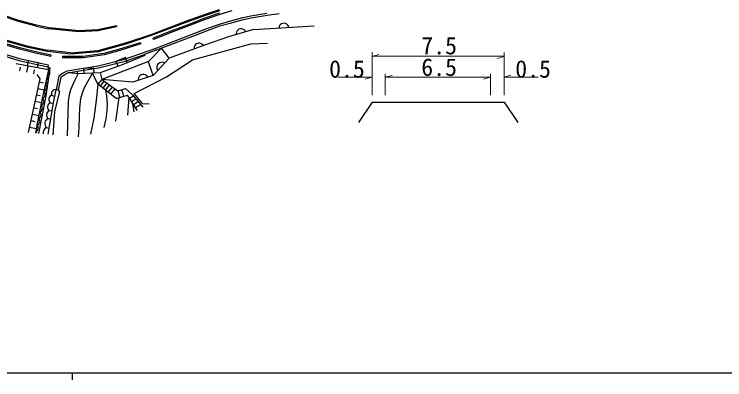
# Model space of a CAD drawing. Units: millimetres, scale not verified. Extents: x 40000 to 680000, y 20000 to 380000.
# Drawn here: x 259517 to 363711, y 204000 to 257584 of the extents above; entities that cross this region are included whole.
import ezdxf
from ezdxf.enums import TextEntityAlignment as Align

# ---------------------------------------------------------------- set-up
doc = ezdxf.new("R2010")
doc.units = ezdxf.units.MM
doc.header["$LTSCALE"] = 1000
for name, color, linetype, lineweight in [('M-BGD', 7, 'Continuous', 25), ('M-STR-HTXT', 7, 'Continuous', 13), ('M-TTL-BAND', 7, 'Continuous', 25)]:
    doc.layers.add(name, color=color, linetype=linetype, lineweight=lineweight)
doc.styles.add('ＭＳ ゴシック', font='')
doc.styles.get('ＭＳ ゴシック').set_extended_font_data('MS Gothic')

msp = doc.modelspace()

# ---------------------------------------------------------------- linework, layer by layer
at = {"layer": 'M-BGD'}
for p, q in [((260205, 256653), (257921, 257438)), ((284671, 256544), (287581, 257574)), ((284722, 256403), (287630, 257432)), ((289597, 257742), (287306, 256939)), ((289657, 257551), (287375, 256752)), ((287581, 257574), (289604, 258254)), ((287630, 257432), (289648, 258111)), ((291421, 258059), (289657, 257551)), ((294194, 257331), (294797, 257451)), ((294797, 257451), (296583, 257718)), ((294848, 257156), (296627, 257421)), ((296627, 257421), (298378, 257674)), ((260161, 256510), (257868, 257297)), ((262726, 255833), (260161, 256510)), ((262765, 255978), (260205, 256653)), ((279600, 254633), (284671, 256544)), ((279653, 254492), (284722, 256403)), ((287306, 256939), (285046, 256048)), ((287375, 256752), (285117, 255861)), ((289599, 256146), (291079, 256580)), ((291079, 256580), (293049, 257099)), ((291159, 256291), (293117, 256806)), ((293049, 257099), (294194, 257331)), ((293117, 256806), (294252, 257037)), ((294252, 257037), (294848, 257156)), ((262726, 255833), (264603, 255436)), ((264629, 255584), (262765, 255978)), ((268990, 254978), (264603, 255436)), ((268994, 255129), (264629, 255584)), ((271788, 255295), (268994, 255129)), ((274494, 255870), (271788, 255295)), ((274525, 255723), (271809, 255146)), ((274494, 255870), (274525, 255723)), ((285046, 256048), (282727, 255194)), ((285117, 255861), (282798, 255007)), ((286009, 254792), (287762, 255492)), ((287762, 255492), (289599, 256146)), ((287868, 255212), (289691, 255861)), ((289691, 255861), (291159, 256291)), ((294602, 255342), (290930, 254260)), ((294602, 255342), (290930, 254260)), ((292473, 255371), (292317, 255263)), ((292703, 255439), (292473, 255371)), ((292893, 255433), (292703, 255439)), ((293062, 255389), (292893, 255433)), ((293248, 255287), (293062, 255389)), ((293377, 255169), (293248, 255287)), ((294602, 255342), (303507, 255899)), ((298355, 255757), (298306, 255574)), ((298435, 255912), (298355, 255757)), ((298576, 256071), (298435, 255912)), ((298720, 256171), (298576, 256071)), ((298896, 256242), (298720, 256171)), ((299135, 256257), (298896, 256242)), ((299318, 256208), (299135, 256257)), ((299474, 256128), (299318, 256208)), ((299633, 255987), (299474, 256128)), ((299732, 255843), (299633, 255987)), ((299803, 255667), (299732, 255843)), ((271809, 255146), (268990, 254978)), ((276043, 253422), (279600, 254633)), ((276087, 253279), (279653, 254492)), ((282727, 255194), (279892, 254082)), ((282798, 255007), (279965, 253896)), ((280197, 252572), (286009, 254792)), ((280304, 252292), (286118, 254512)), ((286118, 254512), (287868, 255212)), ((290930, 254260), (287551, 253111)), ((290930, 254260), (287551, 253111)), ((292053, 254778), (292047, 254589)), ((292097, 254948), (292053, 254778)), ((292199, 255134), (292097, 254948)), ((292317, 255263), (292199, 255134)), ((293485, 255013), (293377, 255169)), ((260285, 252470), (257657, 253235)), ((260337, 252663), (257721, 253425)), ((257910, 253797), (261341, 252810)), ((257958, 253939), (261378, 252955)), ((271849, 252278), (276043, 253422)), ((271876, 252130), (276087, 253279)), ((278001, 253409), (274970, 252438)), ((278062, 253219), (275026, 252245)), ((278001, 253409), (278062, 253219)), ((279965, 253896), (279892, 254082)), ((285640, 250912), (294198, 253264)), ((286267, 253255), (286118, 253138)), ((286493, 253336), (286267, 253255)), ((286683, 253341), (286493, 253336)), ((286854, 253307), (286683, 253341)), ((287046, 253216), (286854, 253307)), ((287182, 253105), (287046, 253216)), ((294198, 253264), (296641, 253363)), ((256316, 252296), (260279, 251081)), ((262647, 251888), (260285, 252470)), ((262693, 252083), (260337, 252663)), ((261341, 252810), (264364, 252158)), ((261378, 252955), (264396, 252304)), ((264364, 252158), (267787, 251754)), ((267789, 251904), (264396, 252304)), ((267789, 251904), (271849, 252278)), ((274970, 252438), (272679, 251838)), ((275026, 252245), (272720, 251642)), ((275700, 251014), (280197, 252572)), ((280304, 252292), (278610, 251690)), ((279203, 250666), (281117, 252611)), ((282256, 251146), (281117, 252611)), ((287551, 253111), (282256, 251146)), ((285917, 252811), (285883, 252639)), ((285883, 252639), (285887, 252449)), ((286007, 253003), (285917, 252811)), ((286118, 253138), (286007, 253003)), ((287299, 252956), (287182, 253105)), ((256215, 252013), (260203, 250791)), ((264878, 251389), (262647, 251888)), ((264921, 251584), (262693, 252083)), ((264878, 251389), (264921, 251584)), ((266600, 251399), (266599, 251199)), ((269660, 251182), (266599, 251199)), ((269646, 251382), (266600, 251399)), ((267787, 251754), (271876, 252130)), ((272679, 251838), (269646, 251382)), ((272720, 251642), (269660, 251182)), ((275825, 251217), (274428, 250671)), ((278656, 251518), (275337, 250181)), ((275785, 250726), (278610, 251690)), ((276098, 250519), (275825, 251217)), ((278656, 251518), (278610, 251690)), ((282256, 251146), (279907, 248588)), ((264555, 249412), (259792, 250322)), ((264555, 249412), (259792, 250322)), ((260203, 250791), (264445, 249862)), ((260279, 251081), (264511, 250167)), ((261578, 250744), (261437, 250008)), ((263051, 250463), (261578, 250744)), ((262910, 249726), (263051, 250463)), ((264511, 250167), (264445, 249862)), ((271809, 250034), (275700, 251014)), ((271871, 249740), (275785, 250726)), ((275337, 250181), (272144, 248974)), ((279203, 250666), (272371, 248022)), ((274428, 250671), (274701, 249973)), ((279907, 248588), (279217, 250626)), ((280536, 250204), (280459, 250031)), ((280699, 250381), (280536, 250204)), ((280865, 250473), (280699, 250381)), ((281032, 250523), (280865, 250473)), ((281244, 250532), (281032, 250523)), ((281416, 250497), (281244, 250532)), ((281589, 250419), (281416, 250497)), ((281869, 248386), (285640, 250912)), ((260335, 249301), (260454, 249828)), ((261358, 249071), (261563, 249984)), ((262380, 248840), (262508, 249408)), ((264555, 249412), (263639, 245227)), ((264211, 245627), (264780, 249654)), ((264445, 249862), (264555, 249412)), ((264780, 249654), (264445, 249862)), ((266669, 248957), (267303, 249297)), ((267303, 249297), (268739, 249526)), ((267400, 249009), (268787, 249230)), ((268739, 249526), (271809, 250034)), ((268787, 249230), (271871, 249740)), ((268800, 248869), (268787, 249230)), ((271198, 249694), (269699, 249647)), ((269699, 249647), (269722, 248898)), ((271222, 248945), (271198, 249694)), ((280459, 250031), (280424, 249860)), ((280424, 249860), (280433, 249648)), ((280433, 249648), (280482, 249480)), ((280482, 249480), (280574, 249314)), ((261610, 240237), (263303, 248129)), ((263303, 248129), (262892, 248725)), ((266080, 248503), (265678, 246523)), ((266352, 248333), (265973, 246464)), ((266669, 248957), (266080, 248503)), ((266352, 248333), (266833, 248704)), ((266833, 248704), (267400, 249009)), ((267574, 248970), (267400, 249009)), ((268800, 248869), (267574, 248970)), ((268919, 248872), (268345, 247799)), ((272144, 248974), (268800, 248869)), ((272144, 248974), (268800, 248869)), ((269824, 246830), (271009, 248938)), ((271762, 247348), (271009, 248938)), ((272371, 248022), (271762, 247348)), ((272144, 248974), (272371, 248022)), ((276930, 247640), (272371, 248022)), ((272371, 248022), (274688, 246349)), ((279907, 248588), (276930, 247640)), ((277128, 245940), (281869, 248386)), ((277707, 248076), (277704, 247887)), ((277747, 248247), (277707, 248076)), ((277844, 248435), (277747, 248247)), ((277960, 248566), (277844, 248435)), ((278113, 248678), (277960, 248566)), ((278342, 248751), (278113, 248678)), ((278532, 248748), (278342, 248751)), ((278702, 248708), (278532, 248748)), ((278890, 248610), (278702, 248708)), ((279022, 248495), (278890, 248610)), ((279133, 248341), (279022, 248495)), ((263202, 247657), (263757, 247538)), ((268345, 247799), (267788, 246521)), ((271762, 247348), (271546, 244942)), ((274476, 245249), (271762, 247348)), ((272150, 247048), (272713, 247775)), ((272538, 246748), (273110, 247488)), ((272925, 246448), (273508, 247201)), ((262999, 246713), (263921, 246515)), ((265265, 244573), (265678, 246523)), ((266182, 246286), (265421, 243258)), ((265973, 246464), (265678, 246523)), ((265973, 246464), (266182, 246286)), ((267788, 246521), (267573, 245769)), ((269299, 245210), (269472, 245911)), ((269472, 245911), (269824, 246830)), ((272884, 246520), (273063, 245536)), ((273313, 246148), (273905, 246914)), ((273701, 245848), (274303, 246627)), ((274688, 246349), (275860, 246681)), ((275029, 245406), (274755, 246368)), ((275581, 245562), (275308, 246525)), ((275860, 246681), (276880, 245771)), ((278396, 244434), (277128, 245940)), ((262796, 245768), (263347, 245650)), ((263639, 245227), (262857, 241332)), ((263136, 240103), (264211, 245627)), ((264992, 245739), (265363, 245582)), ((267573, 245769), (267418, 244798)), ((269133, 243835), (269299, 245210)), ((271546, 244942), (271205, 242360)), ((273063, 245536), (273148, 244441)), ((274402, 241898), (274887, 245365)), ((274476, 245249), (276134, 245719)), ((276323, 245419), (276120, 242784)), ((277528, 243510), (276134, 245719)), ((276422, 245263), (276998, 245627)), ((276710, 244807), (277341, 245205)), ((276880, 245771), (278369, 243943)), ((262391, 243880), (262953, 243759)), ((262594, 244824), (263518, 244626)), ((264499, 239984), (265265, 244573)), ((264824, 244599), (265258, 244535)), ((267418, 244798), (267306, 239739)), ((269092, 242626), (269133, 243835)), ((273148, 244441), (273110, 243444)), ((277110, 243294), (276915, 244482)), ((276998, 244351), (277684, 244784)), ((277286, 243894), (278027, 244362)), ((279285, 244415), (278396, 244434)), ((311990, 244696), (309990, 241696)), ((311990, 244696), (331356, 244696)), ((331356, 244696), (333356, 241696)), ((262189, 242935), (263138, 242732)), ((264656, 243460), (265069, 243399)), ((265421, 243258), (265190, 239924)), ((273110, 243444), (272941, 242247)), ((277507, 243544), (277525, 243508)), ((261986, 241991), (262563, 241867)), ((264488, 242320), (264878, 242256)), ((269057, 241001), (269092, 242626)), ((271205, 242360), (270682, 239980)), ((272941, 242247), (272642, 240991)), ((261783, 241047), (262761, 240837)), ((262857, 241332), (262628, 240148)), ((264242, 240972), (264651, 240897)), ((268926, 239597), (269057, 241001))]:
    msp.add_line(p, q, dxfattribs=at)
for centre, radius, start, end in [((264121, 248959), 628, 289.13043, 46.16147), ((263891, 247913), 628, 289.13043, 46.16147), ((263662, 246867), 628, 289.13043, 46.16147), ((263433, 245820), 628, 289.13043, 46.16147), ((265576, 245921), 612, 80.29053, 197.28589), ((263282, 244792), 563, 286.72998, 50.58496), ((265257, 245118), 675, 113.12878, 230.12415), ((263086, 243819), 563, 286.72998, 50.58496), ((265089, 243978), 675, 113.12878, 230.12415), ((262891, 242845), 563, 286.72998, 50.58496), ((264922, 242839), 675, 113.12878, 230.12415), ((262696, 241871), 563, 286.72998, 50.58496), ((264853, 241557), 846, 115.53503, 223.75909), ((262521, 240917), 534, 287.09399, 50.94901), ((264607, 240209), 846, 115.53503, 191.00507), ((262342, 239992), 534, 14.73914, 50.94901)]:
    msp.add_arc(centre, radius, start, end, dxfattribs=at)
at = {"layer": 'M-STR-HTXT'}
for p, q in [((311973, 251393), (312973, 251673)), ((311990, 245729), (311990, 252032)), ((311990, 251423), (331356, 251423)), ((331358, 251393), (330358, 251115)), ((331356, 245729), (331356, 251986)), ((306990, 248365), (311984, 248360)), ((311984, 248360), (310983, 248081)), ((313934, 248842), (313934, 245729)), ((313934, 248337), (314934, 248619)), ((329356, 248365), (313934, 248337)), ((329351, 248337), (328351, 248059)), ((329356, 248837), (329356, 245729)), ((331347, 248353), (332346, 248635)), ((336356, 248365), (331347, 248353))]:
    msp.add_line(p, q, dxfattribs=at)
at = {"layer": 'M-TTL-BAND'}
for p, q in [((40000, 205000), (579000, 205000)), ((268000, 205000), (268000, 204000))]:
    msp.add_line(p, q, dxfattribs=at)

# ---------------------------------------------------------------- texts
at = {"layer": 'M-STR-HTXT', "style": 'ＭＳ ゴシック'}
for s, p in [('7.5', (319205, 250929)), ('0.5', (305690, 247510)), ('6.5', (319205, 247769)), ('0.5', (332986, 247510))]:
    msp.add_text(s, height=2566, dxfattribs=at).set_placement(p, align=Align.BOTTOM_LEFT)

doc.saveas('drawing.dxf')
